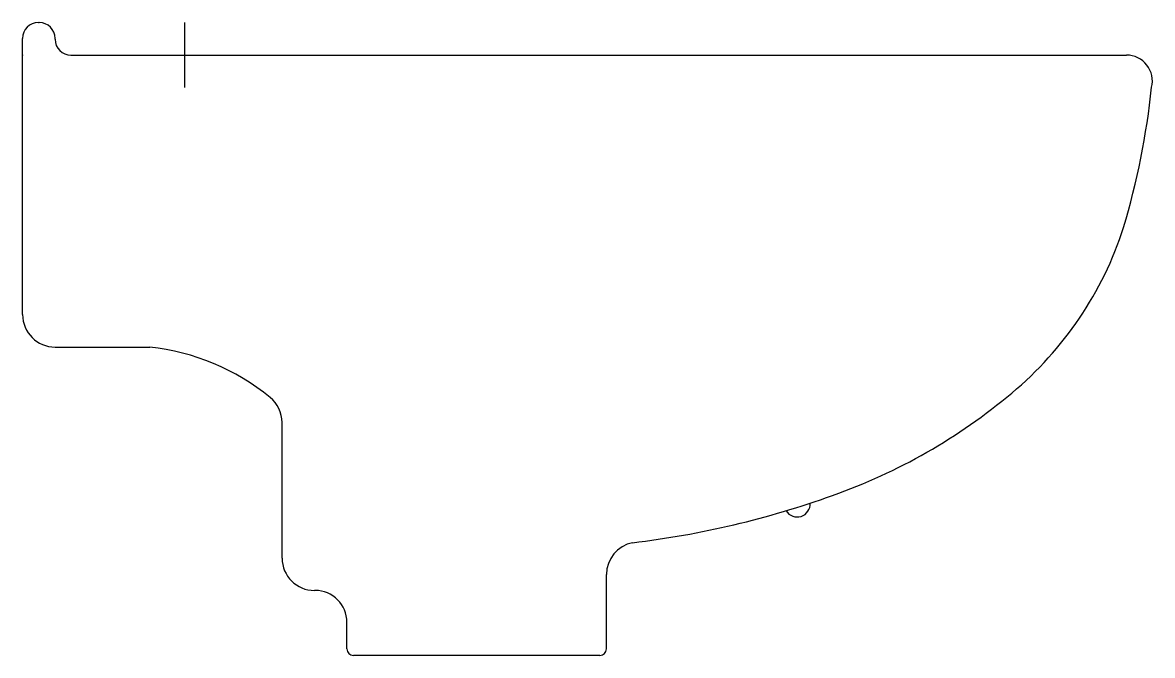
# Model space of a CAD drawing. Header units: metres. Extents: x -0.102 to 0.246, y 0 to 0.195.
import ezdxf

# ---------------------------------------------------------------- set-up
doc = ezdxf.new("R2010")
doc.units = ezdxf.units.M

msp = doc.modelspace()

# ---------------------------------------------------------------- linework, layer by layer
for p, q in [((-0.09709999999998331, 0.194999999999979), (-0.0969000000000051, 0.194999999999979)), ((-0.0519999999999925, 0.1749999999999972), (-0.0519999999999925, 0.194999999999979)), ((-0.1020000000000039, 0.1049999999999756), (-0.1020000000000039, 0.1900999999999868)), ((-0.09200000000001296, 0.1898999999999944), (-0.09200000000001296, 0.1900999999999868)), ((-0.0870999999999924, 0.1849999999999881), (0.2383057069509107, 0.1849999999999881)), ((-0.09200000000001296, 0.09499999999998465), (-0.06276800131598748, 0.09499999999998465)), ((-0.02199999999996294, 0.02999999999997272), (-0.02199999999996294, 0.07174993975831967)), ((0.07800000000003138, 0.001999999999995339), (0.07800000000003138, 0.02492480727137547)), ((-0.01179999999999382, 0.01999999999998181), (-0.01199999999997203, 0.01999999999998181)), ((-0.001999999999981128, 0.001999999999995339), (-0.001999999999981128, 0.01019999999998333)), ((0.07600000000002183, 0), (0, 0))]:
    msp.add_line(p, q)
for centre, radius, start, end in [((-0.09709999999998331, 0.1900999999999868), 0.004900000000000001, 90, 180), ((-0.0969000000000051, 0.1900999999999868), 0.004900000000000001, 0, 90), ((-0.0870999999999924, 0.1898999999999944), 0.004900000000000001, 180, 270), ((0.2383057069509107, 0.1769999999999925), 0.008, 346.0419909582289, 90), ((0.007110426670095649, 0.2004203216223743), 0.2402999300451325, 343.417708017959, 353.9444176298894), ((0.1326310000736157, 0.1655543453043293), 0.1100754895260265, 309.6966375678766, 342.16490919746), ((-0.09200000000001296, 0.1049999999999756), 0.01, 180, 270), ((-0.07049032773724662, 0.02440189819772343), 0.07101919672484064, 50.89153396688179, 83.75755711712596), ((0.08908116261531518, 0.216072342922871), 0.1767665386842924, 289.367860114939, 310.0991706621396), ((-0.03200000000001069, 0.07174993975831967), 0.01, 0, 50.89153396688179), ((0.05323956317562306, 0.3111787951097114), 0.2783863056213234, 276.7683709557776, 289.8356680905868), ((0.1368113200376229, 0.04665853462752523), 0.004, 211.2896539530805, 3.776862054282189), ((0.08800000000002228, 0.02492480727137547), 0.01, 101.2505381803771, 180), ((-0.01199999999997203, 0.02999999999997272), 0.01, 180, 270), ((-0.01179999999999382, 0.01019999999998333), 0.009800000000000001, 0, 90), ((0, 0.001999999999995339), 0.002, 180, 270), ((0.07600000000002183, 0.001999999999995339), 0.002, 270, 0)]:
    msp.add_arc(centre, radius, start, end)
msp.add_point((-0.1020000000000039, 0.1849999999999881))

doc.saveas('drawing.dxf')
